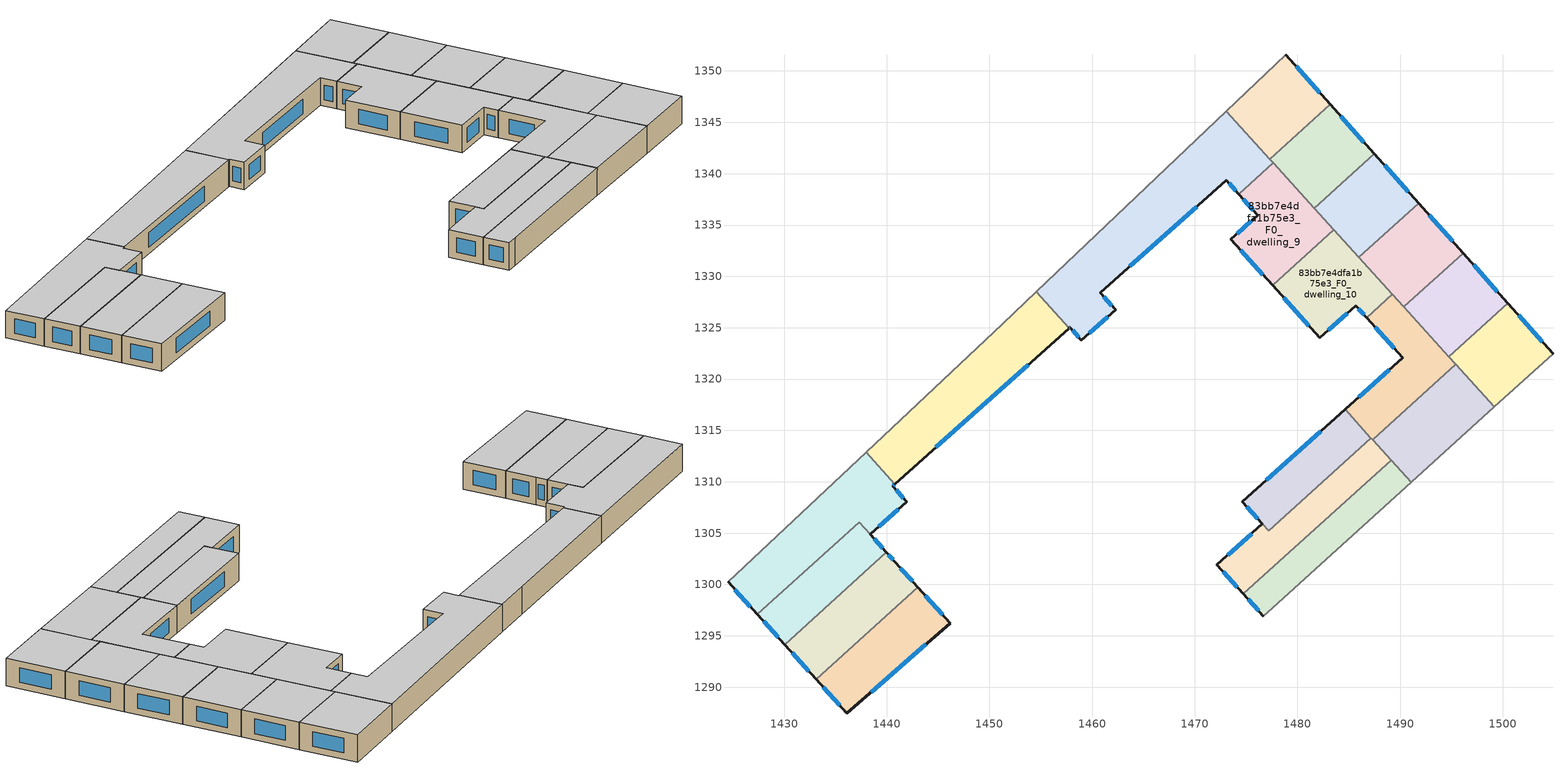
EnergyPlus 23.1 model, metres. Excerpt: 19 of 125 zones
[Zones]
83bb7e4dfa1b75e3_F0_dwelling_0
 floor ground (EU_floor_Construction): 1454.55,1328.5 1457.75,1324.96 1440.8,1309.78 1437.99,1312.89 1451.28,1325.4 z0
 wall outside (EU_wall_Construction): 1440.8,1309.78 1457.75,1324.96 z0:3
 wall adiabatic (EU_wall_Construction): 1454.55,1328.5 1451.28,1325.4 1437.99,1312.89 z0:3
 wall to 83bb7e4dfa1b75e3_F0_dwelling_8 (EU_wall_Construction): 1457.75,1324.96 1454.55,1328.5 z0:3
 wall to 83bb7e4dfa1b75e3_F0_dwelling_1 (EU_wall_Construction): 1437.99,1312.89 1440.8,1309.78 z0:3
 window (EU_Window_Construction): 1444.79,1313.34 1453.77,1321.4 z0.7:2.3
 ceiling to 83bb7e4dfa1b75e3_F1_dwelling_0 (EU_floor_Construction): 1457.75,1324.96 1454.55,1328.5 1451.28,1325.4 1437.99,1312.89 1440.8,1309.78 z3
83bb7e4dfa1b75e3_F0_dwelling_1
 floor ground (EU_floor_Construction): 1440.8,1309.78 1440.58,1309.58 1441.95,1308.05 1438.39,1304.87 1437.3,1306.08 1427.39,1297.1 1424.54,1300.25 1437.99,1312.89 z0
 wall outside (EU_wall_Construction): 1424.54,1300.25 1427.39,1297.1 / 1440.58,1309.58 1440.8,1309.78 / 1438.39,1304.87 1441.95,1308.05 1440.58,1309.57 z0:3
 wall to 83bb7e4dfa1b75e3_F0_dwelling_2 (EU_wall_Construction): 1427.39,1297.1 1437.3,1306.08 1438.39,1304.87 z0:3
 wall adiabatic (EU_wall_Construction): 1437.99,1312.89 1424.54,1300.25 z0:3
 window (EU_Window_Construction): 1425.21,1299.51 1426.72,1297.84 / 1440.63,1309.62 1440.75,1309.73 / 1441.63,1308.41 1440.9,1309.22 / 1439.23,1305.62 1441.12,1307.31 z0.7:2.3
 ceiling to 83bb7e4dfa1b75e3_F1_dwelling_1 (EU_floor_Construction): 1438.39,1304.87 1441.95,1308.05 1440.58,1309.57 1440.8,1309.78 1437.99,1312.89 1424.54,1300.25 1427.39,1297.1 1437.3,1306.08 z3
83bb7e4dfa1b75e3_F0_dwelling_10
 floor ground (EU_floor_Construction): 1483.54,1334.54 1489.25,1328.24 1486.74,1325.96 1485.67,1327.15 1482.18,1324.01 1477.57,1329.12 z0
 wall outside (EU_wall_Construction): 1477.57,1329.12 1482.18,1324.01 1485.67,1327.15 1486.74,1325.96 z0:3
 wall to 83bb7e4dfa1b75e3_F0_dwelling_9 (EU_wall_Construction): 1483.54,1334.54 1477.57,1329.12 z0:3
 wall to 83bb7e4dfa1b75e3_F0_dwelling_11 (EU_wall_Construction): 1486.74,1325.96 1489.25,1328.24 z0:3
 wall to 83bb7e4dfa1b75e3_F0_dwelling_16 (EU_wall_Construction): 1489.25,1328.24 1485.98,1331.84 z0:3
 wall to 83bb7e4dfa1b75e3_F0_dwelling_15 (EU_wall_Construction): 1485.98,1331.84 1483.54,1334.54 z0:3
 window (EU_Window_Construction): 1485.93,1326.87 1486.49,1326.24 / 1483,1324.75 1484.85,1326.41 / 1478.65,1327.92 1481.09,1325.21 z0.7:2.3
 ceiling to 83bb7e4dfa1b75e3_F1_dwelling_10 (EU_floor_Construction): 1486.74,1325.96 1489.25,1328.24 1483.54,1334.54 1477.57,1329.12 1482.18,1324.01 1485.67,1327.15 z3
83bb7e4dfa1b75e3_F0_dwelling_11
 floor ground (EU_floor_Construction): 1489.25,1328.24 1495.42,1321.43 1487.31,1314.08 1484.63,1317.04 1490.25,1322.07 1486.74,1325.96 z0
 wall outside (EU_wall_Construction): 1486.74,1325.96 1490.25,1322.07 1484.63,1317.04 z0:3
 wall to 83bb7e4dfa1b75e3_F0_dwelling_12 (EU_wall_Construction): 1487.31,1314.08 1495.42,1321.43 z0:3
 wall to 83bb7e4dfa1b75e3_F0_dwelling_17 (EU_wall_Construction): 1494.75,1322.17 1490.35,1327.02 z0:3
 wall to 83bb7e4dfa1b75e3_F0_dwelling_5 (EU_wall_Construction): 1484.63,1317.04 1487.15,1314.26 z0:3
 wall to 83bb7e4dfa1b75e3_F0_dwelling_16 (EU_wall_Construction): 1490.35,1327.02 1489.25,1328.24 z0:3
 wall to 83bb7e4dfa1b75e3_F0_dwelling_18 (EU_wall_Construction): 1495.42,1321.43 1494.75,1322.17 z0:3
 wall to 83bb7e4dfa1b75e3_F0_dwelling_6 (EU_wall_Construction): 1487.15,1314.26 1487.31,1314.08 z0:3
 window (EU_Window_Construction): 1488.93,1320.89 1485.95,1318.22 / 1487.57,1325.05 1489.43,1322.99 z0.7:2.3
 ceiling to 83bb7e4dfa1b75e3_F1_dwelling_11 (EU_floor_Construction): 1495.42,1321.43 1489.25,1328.24 1486.74,1325.96 1490.25,1322.07 1484.63,1317.04 1487.31,1314.08 z3
83bb7e4dfa1b75e3_F0_dwelling_12
 floor ground (EU_floor_Construction): 1495.42,1321.43 1499.17,1317.29 1491.06,1309.94 1487.31,1314.08 z0
 wall adiabatic (EU_wall_Construction): 1491.06,1309.94 1499.17,1317.29 z0:3
 wall to 83bb7e4dfa1b75e3_F0_dwelling_7 (EU_wall_Construction): 1489.11,1312.1 1491.06,1309.94 z0:3
 wall to 83bb7e4dfa1b75e3_F0_dwelling_18 (EU_wall_Construction): 1499.17,1317.29 1495.42,1321.43 z0:3
 wall to 83bb7e4dfa1b75e3_F0_dwelling_6 (EU_wall_Construction): 1487.31,1314.08 1489.11,1312.1 z0:3
 ceiling to 83bb7e4dfa1b75e3_F1_dwelling_12 (EU_floor_Construction): 1499.17,1317.29 1495.42,1321.43 1487.31,1314.08 1491.06,1309.94 z3
83bb7e4dfa1b75e3_F0_dwelling_13
 floor ground (EU_floor_Construction): 1478.86,1351.58 1483.19,1346.74 1477.31,1341.41 1473.08,1346.09 z0
 wall outside (EU_wall_Construction): 1483.19,1346.74 1478.86,1351.58 z0:3
 wall to 83bb7e4dfa1b75e3_F0_dwelling_14 (EU_wall_Construction): 1477.31,1341.41 1483.19,1346.74 z0:3
 wall adiabatic (EU_wall_Construction): 1478.86,1351.58 1473.08,1346.09 z0:3
 wall to 83bb7e4dfa1b75e3_F0_dwelling_8 (EU_wall_Construction): 1473.08,1346.09 1477.31,1341.41 z0:3
 window (EU_Window_Construction): 1482.17,1347.87 1479.88,1350.44 z0.7:2.3
 ceiling to 83bb7e4dfa1b75e3_F1_dwelling_13 (EU_floor_Construction): 1483.19,1346.74 1478.86,1351.58 1473.08,1346.09 1477.31,1341.41 z3
83bb7e4dfa1b75e3_F0_dwelling_14
 floor ground (EU_floor_Construction): 1483.19,1346.74 1487.48,1341.94 1481.63,1336.64 1477.31,1341.41 z0
 wall outside (EU_wall_Construction): 1487.48,1341.94 1483.19,1346.74 z0:3
 wall to 83bb7e4dfa1b75e3_F0_dwelling_15 (EU_wall_Construction): 1481.63,1336.64 1487.48,1341.94 z0:3
 wall to 83bb7e4dfa1b75e3_F0_dwelling_9 (EU_wall_Construction): 1477.64,1341.05 1481.63,1336.64 z0:3
 wall to 83bb7e4dfa1b75e3_F0_dwelling_8 (EU_wall_Construction): 1477.31,1341.41 1477.64,1341.05 z0:3
 window (EU_Window_Construction): 1486.47,1343.06 1484.2,1345.61 z0.7:2.3
 ceiling to 83bb7e4dfa1b75e3_F1_dwelling_14 (EU_floor_Construction): 1487.48,1341.94 1483.19,1346.74 1477.31,1341.41 1481.63,1336.64 z3
83bb7e4dfa1b75e3_F0_dwelling_15
 floor ground (EU_floor_Construction): 1487.48,1341.94 1491.79,1337.11 1485.98,1331.84 1481.63,1336.64 z0
 wall outside (EU_wall_Construction): 1491.79,1337.11 1487.48,1341.94 z0:3
 wall to 83bb7e4dfa1b75e3_F0_dwelling_16 (EU_wall_Construction): 1485.98,1331.84 1491.79,1337.11 z0:3
 wall to 83bb7e4dfa1b75e3_F0_dwelling_9 (EU_wall_Construction): 1481.63,1336.64 1483.54,1334.54 z0:3
 window (EU_Window_Construction): 1490.78,1338.24 1488.49,1340.8 z0.7:2.3
 ceiling to 83bb7e4dfa1b75e3_F1_dwelling_15 (EU_floor_Construction): 1491.79,1337.11 1487.48,1341.94 1481.63,1336.64 1485.98,1331.84 z3
83bb7e4dfa1b75e3_F0_dwelling_16
 floor ground (EU_floor_Construction): 1491.79,1337.11 1496.13,1332.26 1490.35,1327.02 1485.98,1331.84 z0
 wall outside (EU_wall_Construction): 1496.13,1332.26 1491.79,1337.11 z0:3
 wall to 83bb7e4dfa1b75e3_F0_dwelling_17 (EU_wall_Construction): 1490.35,1327.02 1496.13,1332.26 z0:3
 window (EU_Window_Construction): 1495.11,1333.4 1492.81,1335.97 z0.7:2.3
 ceiling to 83bb7e4dfa1b75e3_F1_dwelling_16 (EU_floor_Construction): 1496.13,1332.26 1491.79,1337.11 1485.98,1331.84 1490.35,1327.02 z3
83bb7e4dfa1b75e3_F0_dwelling_17
 floor ground (EU_floor_Construction): 1496.13,1332.26 1500.49,1327.38 1494.75,1322.17 1490.35,1327.02 z0
 wall outside (EU_wall_Construction): 1500.49,1327.38 1496.13,1332.26 z0:3
 wall to 83bb7e4dfa1b75e3_F0_dwelling_18 (EU_wall_Construction): 1494.75,1322.17 1500.49,1327.38 z0:3
 window (EU_Window_Construction): 1499.47,1328.52 1497.16,1331.11 z0.7:2.3
 ceiling to 83bb7e4dfa1b75e3_F1_dwelling_17 (EU_floor_Construction): 1500.49,1327.38 1496.13,1332.26 1490.35,1327.02 1494.75,1322.17 z3
83bb7e4dfa1b75e3_F0_dwelling_18
 floor ground (EU_floor_Construction): 1500.49,1327.38 1504.88,1322.47 1499.17,1317.29 1494.75,1322.17 z0
 wall outside (EU_wall_Construction): 1504.88,1322.47 1500.49,1327.38 z0:3
 wall adiabatic (EU_wall_Construction): 1499.17,1317.29 1504.88,1322.47 z0:3
 window (EU_Window_Construction): 1503.85,1323.62 1501.52,1326.22 z0.7:2.3
 ceiling to 83bb7e4dfa1b75e3_F1_dwelling_18 (EU_floor_Construction): 1504.88,1322.47 1500.49,1327.38 1494.75,1322.17 1499.17,1317.29 z3
83bb7e4dfa1b75e3_F0_dwelling_2
 floor ground (EU_floor_Construction): 1437.3,1306.08 1439.97,1303.12 1430.06,1294.14 1427.39,1297.1 z0
 wall outside (EU_wall_Construction): 1439.97,1303.12 1438.39,1304.87 / 1427.39,1297.1 1430.06,1294.14 z0:3
 wall to 83bb7e4dfa1b75e3_F0_dwelling_3 (EU_wall_Construction): 1430.06,1294.14 1439.97,1303.12 z0:3
 window (EU_Window_Construction): 1439.6,1303.53 1438.76,1304.46 / 1428.02,1296.4 1429.44,1294.84 z0.7:2.3
 ceiling to 83bb7e4dfa1b75e3_F1_dwelling_2 (EU_floor_Construction): 1439.97,1303.12 1437.3,1306.08 1427.39,1297.1 1430.06,1294.14 z3
83bb7e4dfa1b75e3_F0_dwelling_3
 floor ground (EU_floor_Construction): 1440.82,1302.17 1443.03,1299.72 1433.13,1290.75 1430.06,1294.14 1439.97,1303.12 z0
 wall outside (EU_wall_Construction): 1430.06,1294.14 1433.13,1290.75 / 1443.03,1299.72 1440.82,1302.17 1439.97,1303.12 z0:3
 wall to 83bb7e4dfa1b75e3_F0_dwelling_4 (EU_wall_Construction): 1433.13,1290.75 1443.03,1299.72 z0:3
 window (EU_Window_Construction): 1430.78,1293.35 1432.41,1291.55 / 1440.62,1302.4 1440.17,1302.9 / 1442.51,1300.3 1441.34,1301.6 z0.7:2.3
 ceiling to 83bb7e4dfa1b75e3_F1_dwelling_3 (EU_floor_Construction): 1443.03,1299.72 1440.82,1302.17 1439.97,1303.12 1430.06,1294.14 1433.13,1290.75 z3
83bb7e4dfa1b75e3_F0_dwelling_4
 floor ground (EU_floor_Construction): 1443.03,1299.72 1446.19,1296.24 1436.11,1287.46 1433.13,1290.75 z0
 wall outside (EU_wall_Construction): 1433.13,1290.75 1436.11,1287.46 1446.19,1296.24 1443.03,1299.72 z0:3
 window (EU_Window_Construction): 1445.45,1297.06 1443.77,1298.91 / 1438.48,1289.52 1443.82,1294.18 / 1433.83,1289.98 1435.41,1288.23 z0.7:2.3
 ceiling to 83bb7e4dfa1b75e3_F1_dwelling_4 (EU_floor_Construction): 1446.19,1296.24 1443.03,1299.72 1433.13,1290.75 1436.11,1287.46 z3
83bb7e4dfa1b75e3_F0_dwelling_5
 floor ground (EU_floor_Construction): 1484.63,1317.04 1487.15,1314.26 1477.19,1305.22 1474.62,1308.06 z0
 wall outside (EU_wall_Construction): 1484.63,1317.04 1474.62,1308.06 1476.58,1305.89 z0:3
 wall to 83bb7e4dfa1b75e3_F0_dwelling_6 (EU_wall_Construction): 1476.58,1305.89 1477.18,1305.22 / 1477.19,1305.22 1487.15,1314.26 z0:3
 window (EU_Window_Construction): 1475.08,1307.55 1476.12,1306.4 / 1482.28,1314.93 1476.97,1310.17 z0.7:2.3
 ceiling to 83bb7e4dfa1b75e3_F1_dwelling_5 (EU_floor_Construction): 1487.15,1314.26 1484.63,1317.04 1474.62,1308.06 1477.19,1305.22 z3
83bb7e4dfa1b75e3_F0_dwelling_6
 floor ground (EU_floor_Construction): 1487.15,1314.26 1489.11,1312.1 1474.73,1299.07 1472.15,1301.93 1476.58,1305.89 1477.18,1305.22 z0
 wall outside (EU_wall_Construction): 1476.58,1305.89 1472.15,1301.93 1474.73,1299.07 z0:3
 wall to 83bb7e4dfa1b75e3_F0_dwelling_7 (EU_wall_Construction): 1474.73,1299.07 1489.11,1312.1 z0:3
 window (EU_Window_Construction): 1472.76,1301.26 1474.12,1299.74 / 1475.54,1304.96 1473.19,1302.86 z0.7:2.3
 ceiling to 83bb7e4dfa1b75e3_F1_dwelling_6 (EU_floor_Construction): 1489.11,1312.1 1487.15,1314.26 1477.18,1305.22 1476.58,1305.89 1472.15,1301.93 1474.73,1299.07 z3
83bb7e4dfa1b75e3_F0_dwelling_7
 floor ground (EU_floor_Construction): 1489.11,1312.1 1491.06,1309.94 1477.6,1297.75 1476.67,1296.91 1474.73,1299.07 z0
 wall outside (EU_wall_Construction): 1474.73,1299.07 1476.67,1296.91 z0:3
 wall adiabatic (EU_wall_Construction): 1476.67,1296.91 1477.6,1297.75 1491.06,1309.94 z0:3
 window (EU_Window_Construction): 1475.18,1298.57 1476.22,1297.42 z0.7:2.3
 ceiling to 83bb7e4dfa1b75e3_F1_dwelling_7 (EU_floor_Construction): 1491.06,1309.94 1489.11,1312.1 1474.73,1299.07 1476.67,1296.91 1477.6,1297.75 z3
83bb7e4dfa1b75e3_F0_dwelling_8
 floor ground (EU_floor_Construction): 1473.08,1346.09 1477.64,1341.05 1474.28,1338 1473.05,1339.37 1460.81,1328.4 1462.28,1326.76 1458.97,1323.79 1457.84,1325.04 1457.75,1324.96 1454.55,1328.5 z0
 wall outside (EU_wall_Construction): 1457.75,1324.96 1457.84,1325.04 1458.97,1323.79 1462.28,1326.76 1460.81,1328.4 1473.05,1339.37 1474.28,1338 z0:3
 wall to 83bb7e4dfa1b75e3_F0_dwelling_9 (EU_wall_Construction): 1474.28,1338 1477.64,1341.05 z0:3
 wall adiabatic (EU_wall_Construction): 1473.08,1346.09 1454.55,1328.5 z0:3
 window (EU_Window_Construction): 1473.34,1339.05 1473.99,1338.33 / 1463.68,1330.98 1470.17,1336.79 / 1461.94,1327.15 1461.15,1328.01 / 1459.75,1324.48 1461.5,1326.06 / 1458.1,1324.74 1458.7,1324.08 / 1457.77,1324.98 1457.82,1325.02 z0.7:2.3
 ceiling to 83bb7e4dfa1b75e3_F1_dwelling_8 (EU_floor_Construction): 1474.28,1338 1477.64,1341.05 1473.08,1346.09 1454.55,1328.5 1457.75,1324.96 1457.84,1325.04 1458.97,1323.79 1462.28,1326.76 1460.81,1328.4 1473.05,1339.37 z3
83bb7e4dfa1b75e3_F0_dwelling_9
 floor ground (EU_floor_Construction): 1477.64,1341.05 1483.54,1334.54 1477.57,1329.12 1473.52,1333.61 1476.14,1335.95 1474.28,1338 z0
 wall outside (EU_wall_Construction): 1474.28,1338 1476.14,1335.95 1473.52,1333.61 1477.57,1329.12 z0:3
 window (EU_Window_Construction): 1474.47,1332.56 1476.62,1330.18 / 1475.52,1335.4 1474.14,1334.16 / 1474.71,1337.52 1475.7,1336.43 z0.7:2.3
 ceiling to 83bb7e4dfa1b75e3_F1_dwelling_9 (EU_floor_Construction): 1483.54,1334.54 1477.64,1341.05 1474.28,1338 1476.14,1335.95 1473.52,1333.61 1477.57,1329.12 z3
[Building]
EU S2 Campaign: North Axis=0; Terrain=City; Solar Distribution=FullExterior
[Site:Location]
Budapest.Ferenc.Liszt.Intl.AP: Latitude=47.437; Longitude=19.256; Time Zone=1; Elevation=185
[SizingPeriod:WeatherFileDays]
AnnualSizingPeriod: Begin Month=1; Begin Day of Month=1; End Month=12; End Day of Month=31; Day of Week for Start Day=Monday; Use Weather File Daylight Saving Period=No; Use Weather File Rain and Snow Indicators=No
[MATERIAL]
EU_InternalMass_Material: Roughness=MediumRough; Thickness=0.1; Conductivity=1; Density=1800; Specific Heat=900; Thermal Absorptance=0.9; Solar Absorptance=0.7; Visible Absorptance=0.7
[MATERIAL:NOMASS] Roughness=MediumRough; Thermal Absorptance=0.9; Solar Absorptance=0.7; Visible Absorptance=0.7
Name | Thermal Resistance
EU_wall_NoMass | 0.832559
EU_floor_NoMass | 0.872794
[WINDOWMATERIAL:SIMPLEGLAZINGSYSTEM]
EU_Window_SimpleGlazing: UFactor=2.79869; Solar Heat Gain Coefficient=0.75; Visible Transmittance=0.75
[CONSTRUCTION]
EU_wall_Construction: EU_wall_NoMass
EU_floor_Construction: EU_floor_NoMass
EU_Window_Construction: EU_Window_SimpleGlazing
EU_InternalMass_Construction: EU_InternalMass_Material
[ZONE] Type=1; Multiplier=1; Ceiling Height=autocalculate; Floor Area=autocalculate; Part of Total Floor Area=Yes
Name | Volume
83bb7e4dfa1b75e3_F0_dwelling_0 | 305.733
83bb7e4dfa1b75e3_F0_dwelling_1 | 267.719
83bb7e4dfa1b75e3_F0_dwelling_10 | 183.255
83bb7e4dfa1b75e3_F0_dwelling_11 | 183.275
83bb7e4dfa1b75e3_F0_dwelling_12 | 183.274
83bb7e4dfa1b75e3_F0_dwelling_13 | 152.721
83bb7e4dfa1b75e3_F0_dwelling_14 | 152.732
83bb7e4dfa1b75e3_F0_dwelling_15 | 152.735
83bb7e4dfa1b75e3_F0_dwelling_16 | 152.745
83bb7e4dfa1b75e3_F0_dwelling_17 | 152.717
83bb7e4dfa1b75e3_F0_dwelling_18 | 152.726
83bb7e4dfa1b75e3_F0_dwelling_2 | 159.745
83bb7e4dfa1b75e3_F0_dwelling_3 | 183.265
83bb7e4dfa1b75e3_F0_dwelling_4 | 183.287
83bb7e4dfa1b75e3_F0_dwelling_5 | 152.906
83bb7e4dfa1b75e3_F0_dwelling_6 | 185.675
83bb7e4dfa1b75e3_F0_dwelling_7 | 169.343
83bb7e4dfa1b75e3_F0_dwelling_8 | 408.343
83bb7e4dfa1b75e3_F0_dwelling_9 | 183.288
[INTERNALMASS] Construction=EU_InternalMass_Construction
Name | Zone or ZoneList | Surface Area
83bb7e4dfa1b75e3_F0_dwelling_0_EU_InternalMass | 83bb7e4dfa1b75e3_F0_dwelling_0 | 101.909
83bb7e4dfa1b75e3_F0_dwelling_1_EU_InternalMass | 83bb7e4dfa1b75e3_F0_dwelling_1 | 89.242
83bb7e4dfa1b75e3_F0_dwelling_2_EU_InternalMass | 83bb7e4dfa1b75e3_F0_dwelling_2 | 53.2521
83bb7e4dfa1b75e3_F0_dwelling_3_EU_InternalMass | 83bb7e4dfa1b75e3_F0_dwelling_3 | 61.0886
83bb7e4dfa1b75e3_F0_dwelling_4_EU_InternalMass | 83bb7e4dfa1b75e3_F0_dwelling_4 | 61.0958
83bb7e4dfa1b75e3_F0_dwelling_5_EU_InternalMass | 83bb7e4dfa1b75e3_F0_dwelling_5 | 50.9799
83bb7e4dfa1b75e3_F0_dwelling_6_EU_InternalMass | 83bb7e4dfa1b75e3_F0_dwelling_6 | 61.8914
83bb7e4dfa1b75e3_F0_dwelling_7_EU_InternalMass | 83bb7e4dfa1b75e3_F0_dwelling_7 | 56.4474
83bb7e4dfa1b75e3_F0_dwelling_8_EU_InternalMass | 83bb7e4dfa1b75e3_F0_dwelling_8 | 136.113
83bb7e4dfa1b75e3_F0_dwelling_9_EU_InternalMass | 83bb7e4dfa1b75e3_F0_dwelling_9 | 61.0962
83bb7e4dfa1b75e3_F0_dwelling_10_EU_InternalMass | 83bb7e4dfa1b75e3_F0_dwelling_10 | 61.0848
83bb7e4dfa1b75e3_F0_dwelling_11_EU_InternalMass | 83bb7e4dfa1b75e3_F0_dwelling_11 | 61.0914
83bb7e4dfa1b75e3_F0_dwelling_12_EU_InternalMass | 83bb7e4dfa1b75e3_F0_dwelling_12 | 61.0913
83bb7e4dfa1b75e3_F0_dwelling_13_EU_InternalMass | 83bb7e4dfa1b75e3_F0_dwelling_13 | 50.9071
83bb7e4dfa1b75e3_F0_dwelling_14_EU_InternalMass | 83bb7e4dfa1b75e3_F0_dwelling_14 | 50.9108
83bb7e4dfa1b75e3_F0_dwelling_15_EU_InternalMass | 83bb7e4dfa1b75e3_F0_dwelling_15 | 50.9116
83bb7e4dfa1b75e3_F0_dwelling_16_EU_InternalMass | 83bb7e4dfa1b75e3_F0_dwelling_16 | 50.9149
83bb7e4dfa1b75e3_F0_dwelling_17_EU_InternalMass | 83bb7e4dfa1b75e3_F0_dwelling_17 | 50.9055
83bb7e4dfa1b75e3_F0_dwelling_18_EU_InternalMass | 83bb7e4dfa1b75e3_F0_dwelling_18 | 50.9089
[OTHEREQUIPMENT] Fuel Type=Electricity; Design Level Calculation Method=Watts/Area; Power per Zone Floor Area=1; Fraction Latent=0; Fraction Radiant=0; Fraction Lost=0; Carbon Dioxide Generation Rate=0; EndUse Subcategory=EU_Step8_InternalGains
Name | Zone or ZoneList or Space or SpaceList | Schedule
EU_Step8_InternalGain_83bb7e4dfa1b75e3_F0_dwelling_0_f000 | 83bb7e4dfa1b75e3_F0_dwelling_0 | EU_Step8_GainSchedule_83bb7e4dfa1b75e3_F0_dwelling_0_f000
EU_Step8_InternalGain_83bb7e4dfa1b75e3_F0_dwelling_1_f000 | 83bb7e4dfa1b75e3_F0_dwelling_1 | EU_Step8_GainSchedule_83bb7e4dfa1b75e3_F0_dwelling_1_f000
EU_Step8_InternalGain_83bb7e4dfa1b75e3_F0_dwelling_2_f000 | 83bb7e4dfa1b75e3_F0_dwelling_2 | EU_Step8_GainSchedule_83bb7e4dfa1b75e3_F0_dwelling_2_f000
EU_Step8_InternalGain_83bb7e4dfa1b75e3_F0_dwelling_3_f000 | 83bb7e4dfa1b75e3_F0_dwelling_3 | EU_Step8_GainSchedule_83bb7e4dfa1b75e3_F0_dwelling_3_f000
EU_Step8_InternalGain_83bb7e4dfa1b75e3_F0_dwelling_4_f000 | 83bb7e4dfa1b75e3_F0_dwelling_4 | EU_Step8_GainSchedule_83bb7e4dfa1b75e3_F0_dwelling_4_f000
EU_Step8_InternalGain_83bb7e4dfa1b75e3_F0_dwelling_5_f000 | 83bb7e4dfa1b75e3_F0_dwelling_5 | EU_Step8_GainSchedule_83bb7e4dfa1b75e3_F0_dwelling_5_f000
EU_Step8_InternalGain_83bb7e4dfa1b75e3_F0_dwelling_6_f000 | 83bb7e4dfa1b75e3_F0_dwelling_6 | EU_Step8_GainSchedule_83bb7e4dfa1b75e3_F0_dwelling_6_f000
EU_Step8_InternalGain_83bb7e4dfa1b75e3_F0_dwelling_7_f000 | 83bb7e4dfa1b75e3_F0_dwelling_7 | EU_Step8_GainSchedule_83bb7e4dfa1b75e3_F0_dwelling_7_f000
EU_Step8_InternalGain_83bb7e4dfa1b75e3_F0_dwelling_8_f000 | 83bb7e4dfa1b75e3_F0_dwelling_8 | EU_Step8_GainSchedule_83bb7e4dfa1b75e3_F0_dwelling_8_f000
EU_Step8_InternalGain_83bb7e4dfa1b75e3_F0_dwelling_9_f000 | 83bb7e4dfa1b75e3_F0_dwelling_9 | EU_Step8_GainSchedule_83bb7e4dfa1b75e3_F0_dwelling_9_f000
EU_Step8_InternalGain_83bb7e4dfa1b75e3_F0_dwelling_10_f000 | 83bb7e4dfa1b75e3_F0_dwelling_10 | EU_Step8_GainSchedule_83bb7e4dfa1b75e3_F0_dwelling_10_f000
EU_Step8_InternalGain_83bb7e4dfa1b75e3_F0_dwelling_11_f000 | 83bb7e4dfa1b75e3_F0_dwelling_11 | EU_Step8_GainSchedule_83bb7e4dfa1b75e3_F0_dwelling_11_f000
EU_Step8_InternalGain_83bb7e4dfa1b75e3_F0_dwelling_12_f000 | 83bb7e4dfa1b75e3_F0_dwelling_12 | EU_Step8_GainSchedule_83bb7e4dfa1b75e3_F0_dwelling_12_f000
EU_Step8_InternalGain_83bb7e4dfa1b75e3_F0_dwelling_13_f000 | 83bb7e4dfa1b75e3_F0_dwelling_13 | EU_Step8_GainSchedule_83bb7e4dfa1b75e3_F0_dwelling_13_f000
EU_Step8_InternalGain_83bb7e4dfa1b75e3_F0_dwelling_14_f000 | 83bb7e4dfa1b75e3_F0_dwelling_14 | EU_Step8_GainSchedule_83bb7e4dfa1b75e3_F0_dwelling_14_f000
EU_Step8_InternalGain_83bb7e4dfa1b75e3_F0_dwelling_15_f000 | 83bb7e4dfa1b75e3_F0_dwelling_15 | EU_Step8_GainSchedule_83bb7e4dfa1b75e3_F0_dwelling_15_f000
EU_Step8_InternalGain_83bb7e4dfa1b75e3_F0_dwelling_16_f000 | 83bb7e4dfa1b75e3_F0_dwelling_16 | EU_Step8_GainSchedule_83bb7e4dfa1b75e3_F0_dwelling_16_f000
EU_Step8_InternalGain_83bb7e4dfa1b75e3_F0_dwelling_17_f000 | 83bb7e4dfa1b75e3_F0_dwelling_17 | EU_Step8_GainSchedule_83bb7e4dfa1b75e3_F0_dwelling_17_f000
EU_Step8_InternalGain_83bb7e4dfa1b75e3_F0_dwelling_18_f000 | 83bb7e4dfa1b75e3_F0_dwelling_18 | EU_Step8_GainSchedule_83bb7e4dfa1b75e3_F0_dwelling_18_f000
[ZONEVENTILATION:DESIGNFLOWRATE] Schedule=EU_AlwaysOn; Design Flow Rate Calculation Method=AirChanges/Hour; Air Changes per Hour=0.475469; Ventilation Type=Natural; Fan Pressure Rise=0; Fan Total Efficiency=1; Constant Term Coefficient=1; Temperature Term Coefficient=0; Velocity Term Coefficient=0; Velocity Squared Term Coefficient=0; Minimum Indoor Temperature=-100; Maximum Indoor Temperature=100; Delta Temperature=-100; Minimum Outdoor Temperature=-100; Maximum Outdoor Temperature=100; Maximum Wind Speed=40
Name | Zone or ZoneList or Space or SpaceList
EU_ConstantAir_83bb7e4dfa1b75e3_F0_dwelling_0 | 83bb7e4dfa1b75e3_F0_dwelling_0
EU_ConstantAir_83bb7e4dfa1b75e3_F0_dwelling_1 | 83bb7e4dfa1b75e3_F0_dwelling_1
EU_ConstantAir_83bb7e4dfa1b75e3_F0_dwelling_2 | 83bb7e4dfa1b75e3_F0_dwelling_2
EU_ConstantAir_83bb7e4dfa1b75e3_F0_dwelling_3 | 83bb7e4dfa1b75e3_F0_dwelling_3
EU_ConstantAir_83bb7e4dfa1b75e3_F0_dwelling_4 | 83bb7e4dfa1b75e3_F0_dwelling_4
EU_ConstantAir_83bb7e4dfa1b75e3_F0_dwelling_5 | 83bb7e4dfa1b75e3_F0_dwelling_5
EU_ConstantAir_83bb7e4dfa1b75e3_F0_dwelling_6 | 83bb7e4dfa1b75e3_F0_dwelling_6
EU_ConstantAir_83bb7e4dfa1b75e3_F0_dwelling_7 | 83bb7e4dfa1b75e3_F0_dwelling_7
EU_ConstantAir_83bb7e4dfa1b75e3_F0_dwelling_8 | 83bb7e4dfa1b75e3_F0_dwelling_8
EU_ConstantAir_83bb7e4dfa1b75e3_F0_dwelling_9 | 83bb7e4dfa1b75e3_F0_dwelling_9
EU_ConstantAir_83bb7e4dfa1b75e3_F0_dwelling_10 | 83bb7e4dfa1b75e3_F0_dwelling_10
EU_ConstantAir_83bb7e4dfa1b75e3_F0_dwelling_11 | 83bb7e4dfa1b75e3_F0_dwelling_11
EU_ConstantAir_83bb7e4dfa1b75e3_F0_dwelling_12 | 83bb7e4dfa1b75e3_F0_dwelling_12
EU_ConstantAir_83bb7e4dfa1b75e3_F0_dwelling_13 | 83bb7e4dfa1b75e3_F0_dwelling_13
EU_ConstantAir_83bb7e4dfa1b75e3_F0_dwelling_14 | 83bb7e4dfa1b75e3_F0_dwelling_14
EU_ConstantAir_83bb7e4dfa1b75e3_F0_dwelling_15 | 83bb7e4dfa1b75e3_F0_dwelling_15
EU_ConstantAir_83bb7e4dfa1b75e3_F0_dwelling_16 | 83bb7e4dfa1b75e3_F0_dwelling_16
EU_ConstantAir_83bb7e4dfa1b75e3_F0_dwelling_17 | 83bb7e4dfa1b75e3_F0_dwelling_17
EU_ConstantAir_83bb7e4dfa1b75e3_F0_dwelling_18 | 83bb7e4dfa1b75e3_F0_dwelling_18
[HVACTEMPLATE:THERMOSTAT] Constant Heating Setpoint=20; Constant Cooling Setpoint=50
EU_HeatOnly_83bb7e4dfa1b75e3_F0_dwelling_0; EU_HeatOnly_83bb7e4dfa1b75e3_F0_dwelling_1; EU_HeatOnly_83bb7e4dfa1b75e3_F0_dwelling_2; EU_HeatOnly_83bb7e4dfa1b75e3_F0_dwelling_3; EU_HeatOnly_83bb7e4dfa1b75e3_F0_dwelling_4; EU_HeatOnly_83bb7e4dfa1b75e3_F0_dwelling_5; EU_HeatOnly_83bb7e4dfa1b75e3_F0_dwelling_6; EU_HeatOnly_83bb7e4dfa1b75e3_F0_dwelling_7; EU_HeatOnly_83bb7e4dfa1b75e3_F0_dwelling_8; EU_HeatOnly_83bb7e4dfa1b75e3_F0_dwelling_9; EU_HeatOnly_83bb7e4dfa1b75e3_F0_dwelling_10; EU_HeatOnly_83bb7e4dfa1b75e3_F0_dwelling_11; EU_HeatOnly_83bb7e4dfa1b75e3_F0_dwelling_12; EU_HeatOnly_83bb7e4dfa1b75e3_F0_dwelling_13; EU_HeatOnly_83bb7e4dfa1b75e3_F0_dwelling_14; EU_HeatOnly_83bb7e4dfa1b75e3_F0_dwelling_15; EU_HeatOnly_83bb7e4dfa1b75e3_F0_dwelling_16; EU_HeatOnly_83bb7e4dfa1b75e3_F0_dwelling_17; EU_HeatOnly_83bb7e4dfa1b75e3_F0_dwelling_18; EU_HeatOnly_83bb7e4dfa1b75e3_F1_dwelling_0; EU_HeatOnly_83bb7e4dfa1b75e3_F1_dwelling_1; EU_HeatOnly_83bb7e4dfa1b75e3_F1_dwelling_2; EU_HeatOnly_83bb7e4dfa1b75e3_F1_dwelling_3; EU_HeatOnly_83bb7e4dfa1b75e3_F1_dwelling_4; EU_HeatOnly_83bb7e4dfa1b75e3_F1_dwelling_5; EU_HeatOnly_83bb7e4dfa1b75e3_F1_dwelling_6; EU_HeatOnly_83bb7e4dfa1b75e3_F1_dwelling_7; EU_HeatOnly_83bb7e4dfa1b75e3_F1_dwelling_8; EU_HeatOnly_83bb7e4dfa1b75e3_F1_dwelling_9; EU_HeatOnly_83bb7e4dfa1b75e3_F1_dwelling_10; EU_HeatOnly_83bb7e4dfa1b75e3_F1_dwelling_11; EU_HeatOnly_83bb7e4dfa1b75e3_F1_dwelling_12; EU_HeatOnly_83bb7e4dfa1b75e3_F1_dwelling_13; EU_HeatOnly_83bb7e4dfa1b75e3_F1_dwelling_14; EU_HeatOnly_83bb7e4dfa1b75e3_F1_dwelling_15; EU_HeatOnly_83bb7e4dfa1b75e3_F1_dwelling_16; EU_HeatOnly_83bb7e4dfa1b75e3_F1_dwelling_17; EU_HeatOnly_83bb7e4dfa1b75e3_F1_dwelling_18; EU_HeatOnly_83bb7e4dfa1b75e3_F2_dwelling_0; EU_HeatOnly_83bb7e4dfa1b75e3_F2_dwelling_1; EU_HeatOnly_83bb7e4dfa1b75e3_F2_dwelling_2; EU_HeatOnly_83bb7e4dfa1b75e3_F2_dwelling_3; EU_HeatOnly_83bb7e4dfa1b75e3_F2_dwelling_4; EU_HeatOnly_83bb7e4dfa1b75e3_F2_dwelling_5; EU_HeatOnly_83bb7e4dfa1b75e3_F2_dwelling_6; EU_HeatOnly_83bb7e4dfa1b75e3_F2_dwelling_7; EU_HeatOnly_83bb7e4dfa1b75e3_F2_dwelling_8; EU_HeatOnly_83bb7e4dfa1b75e3_F2_dwelling_9; EU_HeatOnly_83bb7e4dfa1b75e3_F2_dwelling_10; EU_HeatOnly_83bb7e4dfa1b75e3_F2_dwelling_11; EU_HeatOnly_83bb7e4dfa1b75e3_F2_dwelling_12; EU_HeatOnly_83bb7e4dfa1b75e3_F2_dwelling_13; EU_HeatOnly_83bb7e4dfa1b75e3_F2_dwelling_14; EU_HeatOnly_83bb7e4dfa1b75e3_F2_dwelling_15; EU_HeatOnly_83bb7e4dfa1b75e3_F2_dwelling_16; EU_HeatOnly_83bb7e4dfa1b75e3_F2_dwelling_17; EU_HeatOnly_83bb7e4dfa1b75e3_F2_dwelling_18; EU_HeatOnly_83bb7e4dfa1b75e3_F3_dwelling_0; EU_HeatOnly_83bb7e4dfa1b75e3_F3_dwelling_1; EU_HeatOnly_83bb7e4dfa1b75e3_F3_dwelling_2; EU_HeatOnly_83bb7e4dfa1b75e3_F3_dwelling_3; EU_HeatOnly_83bb7e4dfa1b75e3_F3_dwelling_4; EU_HeatOnly_83bb7e4dfa1b75e3_F3_dwelling_5; EU_HeatOnly_83bb7e4dfa1b75e3_F3_dwelling_6; EU_HeatOnly_83bb7e4dfa1b75e3_F3_dwelling_7; EU_HeatOnly_83bb7e4dfa1b75e3_F3_dwelling_8; EU_HeatOnly_83bb7e4dfa1b75e3_F3_dwelling_9; EU_HeatOnly_83bb7e4dfa1b75e3_F3_dwelling_10; EU_HeatOnly_83bb7e4dfa1b75e3_F3_dwelling_11; EU_HeatOnly_83bb7e4dfa1b75e3_F3_dwelling_12; EU_HeatOnly_83bb7e4dfa1b75e3_F3_dwelling_13; EU_HeatOnly_83bb7e4dfa1b75e3_F3_dwelling_14; EU_HeatOnly_83bb7e4dfa1b75e3_F3_dwelling_15; EU_HeatOnly_83bb7e4dfa1b75e3_F3_dwelling_16; EU_HeatOnly_83bb7e4dfa1b75e3_F4_dwelling_0; EU_HeatOnly_83bb7e4dfa1b75e3_F4_dwelling_1; EU_HeatOnly_83bb7e4dfa1b75e3_F4_dwelling_2; EU_HeatOnly_83bb7e4dfa1b75e3_F4_dwelling_3; EU_HeatOnly_83bb7e4dfa1b75e3_F4_dwelling_4; EU_HeatOnly_83bb7e4dfa1b75e3_F4_dwelling_5; EU_HeatOnly_83bb7e4dfa1b75e3_F4_dwelling_6; EU_HeatOnly_83bb7e4dfa1b75e3_F4_dwelling_7; EU_HeatOnly_83bb7e4dfa1b75e3_F4_dwelling_8; EU_HeatOnly_83bb7e4dfa1b75e3_F4_dwelling_9; EU_HeatOnly_83bb7e4dfa1b75e3_F4_dwelling_10; EU_HeatOnly_83bb7e4dfa1b75e3_F4_dwelling_11; EU_HeatOnly_83bb7e4dfa1b75e3_F4_dwelling_12; EU_HeatOnly_83bb7e4dfa1b75e3_F4_dwelling_13; EU_HeatOnly_83bb7e4dfa1b75e3_F4_dwelling_14; EU_HeatOnly_83bb7e4dfa1b75e3_F4_dwelling_15; EU_HeatOnly_83bb7e4dfa1b75e3_F4_dwelling_16; EU_HeatOnly_83bb7e4dfa1b75e3_F5_dwelling_0; EU_HeatOnly_83bb7e4dfa1b75e3_F5_dwelling_1; EU_HeatOnly_83bb7e4dfa1b75e3_F5_dwelling_2; EU_HeatOnly_83bb7e4dfa1b75e3_F5_dwelling_3; EU_HeatOnly_83bb7e4dfa1b75e3_F5_dwelling_4; EU_HeatOnly_83bb7e4dfa1b75e3_F5_dwelling_5; EU_HeatOnly_83bb7e4dfa1b75e3_F5_dwelling_6; EU_HeatOnly_83bb7e4dfa1b75e3_F5_dwelling_7; EU_HeatOnly_83bb7e4dfa1b75e3_F5_dwelling_8; EU_HeatOnly_83bb7e4dfa1b75e3_F5_dwelling_9; EU_HeatOnly_83bb7e4dfa1b75e3_F5_dwelling_10; EU_HeatOnly_83bb7e4dfa1b75e3_F5_dwelling_11; EU_HeatOnly_83bb7e4dfa1b75e3_F5_dwelling_12; EU_HeatOnly_83bb7e4dfa1b75e3_F5_dwelling_13; EU_HeatOnly_83bb7e4dfa1b75e3_F5_dwelling_14; EU_HeatOnly_83bb7e4dfa1b75e3_F5_dwelling_15; EU_HeatOnly_83bb7e4dfa1b75e3_F5_dwelling_16; EU_HeatOnly_83bb7e4dfa1b75e3_F6_dwelling_0; EU_HeatOnly_83bb7e4dfa1b75e3_F6_dwelling_1; EU_HeatOnly_83bb7e4dfa1b75e3_F6_dwelling_2; EU_HeatOnly_83bb7e4dfa1b75e3_F6_dwelling_3; EU_HeatOnly_83bb7e4dfa1b75e3_F6_dwelling_4; EU_HeatOnly_83bb7e4dfa1b75e3_F6_dwelling_5; EU_HeatOnly_83bb7e4dfa1b75e3_F6_dwelling_6; EU_HeatOnly_83bb7e4dfa1b75e3_F6_dwelling_7; EU_HeatOnly_83bb7e4dfa1b75e3_F6_dwelling_8; EU_HeatOnly_83bb7e4dfa1b75e3_F6_dwelling_9; EU_HeatOnly_83bb7e4dfa1b75e3_F6_dwelling_10; EU_HeatOnly_83bb7e4dfa1b75e3_F6_dwelling_11; EU_HeatOnly_83bb7e4dfa1b75e3_F6_dwelling_12; EU_HeatOnly_83bb7e4dfa1b75e3_F6_dwelling_13; EU_HeatOnly_83bb7e4dfa1b75e3_F6_dwelling_14; EU_HeatOnly_83bb7e4dfa1b75e3_F6_dwelling_15; EU_HeatOnly_83bb7e4dfa1b75e3_F6_dwelling_16
[HVACTEMPLATE:ZONE:IDEALLOADSAIRSYSTEM] System Availability Schedule=EU_AlwaysOn; Maximum Heating Supply Air Temperature=50; Minimum Cooling Supply Air Temperature=13; Maximum Heating Supply Air Humidity Ratio=0.0156; Minimum Cooling Supply Air Humidity Ratio=0.0077; Heating Limit=NoLimit; Cooling Limit=NoLimit; Heating Availability Schedule=EU_AlwaysOn; Cooling Availability Schedule=EU_CoolingOff; Dehumidification Control Type=ConstantSensibleHeatRatio; Cooling Sensible Heat Ratio=0.7; Dehumidification Setpoint=60; Humidification Control Type=None; Humidification Setpoint=30; Outdoor Air Method=None; Outdoor Air Flow Rate per Person=0.00944; Outdoor Air Flow Rate per Zone Floor Area=0; Outdoor Air Flow Rate per Zone=0; Demand Controlled Ventilation Type=None; Outdoor Air Economizer Type=NoEconomizer; Heat Recovery Type=None; Sensible Heat Recovery Effectiveness=0.7; Latent Heat Recovery Effectiveness=0.65
Name | Template Thermostat
83bb7e4dfa1b75e3_F0_dwelling_0 | EU_HeatOnly_83bb7e4dfa1b75e3_F0_dwelling_0
83bb7e4dfa1b75e3_F0_dwelling_1 | EU_HeatOnly_83bb7e4dfa1b75e3_F0_dwelling_1
83bb7e4dfa1b75e3_F0_dwelling_2 | EU_HeatOnly_83bb7e4dfa1b75e3_F0_dwelling_2
83bb7e4dfa1b75e3_F0_dwelling_3 | EU_HeatOnly_83bb7e4dfa1b75e3_F0_dwelling_3
83bb7e4dfa1b75e3_F0_dwelling_4 | EU_HeatOnly_83bb7e4dfa1b75e3_F0_dwelling_4
83bb7e4dfa1b75e3_F0_dwelling_5 | EU_HeatOnly_83bb7e4dfa1b75e3_F0_dwelling_5
83bb7e4dfa1b75e3_F0_dwelling_6 | EU_HeatOnly_83bb7e4dfa1b75e3_F0_dwelling_6
83bb7e4dfa1b75e3_F0_dwelling_7 | EU_HeatOnly_83bb7e4dfa1b75e3_F0_dwelling_7
83bb7e4dfa1b75e3_F0_dwelling_8 | EU_HeatOnly_83bb7e4dfa1b75e3_F0_dwelling_8
83bb7e4dfa1b75e3_F0_dwelling_9 | EU_HeatOnly_83bb7e4dfa1b75e3_F0_dwelling_9
83bb7e4dfa1b75e3_F0_dwelling_10 | EU_HeatOnly_83bb7e4dfa1b75e3_F0_dwelling_10
83bb7e4dfa1b75e3_F0_dwelling_11 | EU_HeatOnly_83bb7e4dfa1b75e3_F0_dwelling_11
83bb7e4dfa1b75e3_F0_dwelling_12 | EU_HeatOnly_83bb7e4dfa1b75e3_F0_dwelling_12
83bb7e4dfa1b75e3_F0_dwelling_13 | EU_HeatOnly_83bb7e4dfa1b75e3_F0_dwelling_13
83bb7e4dfa1b75e3_F0_dwelling_14 | EU_HeatOnly_83bb7e4dfa1b75e3_F0_dwelling_14
83bb7e4dfa1b75e3_F0_dwelling_15 | EU_HeatOnly_83bb7e4dfa1b75e3_F0_dwelling_15
83bb7e4dfa1b75e3_F0_dwelling_16 | EU_HeatOnly_83bb7e4dfa1b75e3_F0_dwelling_16
83bb7e4dfa1b75e3_F0_dwelling_17 | EU_HeatOnly_83bb7e4dfa1b75e3_F0_dwelling_17
83bb7e4dfa1b75e3_F0_dwelling_18 | EU_HeatOnly_83bb7e4dfa1b75e3_F0_dwelling_18
[SIZING:ZONE] Zone Cooling Design Supply Air Temperature Input Method=SupplyAirTemperature; Zone Cooling Design Supply Air Temperature=13; Zone Heating Design Supply Air Temperature Input Method=SupplyAirTemperature; Zone Heating Design Supply Air Temperature=50; Zone Cooling Design Supply Air Humidity Ratio=0.008; Zone Heating Design Supply Air Humidity Ratio=0.008; Cooling Design Air Flow Method=DesignDay; Cooling Design Air Flow Rate=0; Cooling Minimum Air Flow per Zone Floor Area=0.000762; Cooling Minimum Air Flow=0; Cooling Minimum Air Flow Fraction=0.2; Heating Design Air Flow Method=DesignDay; Heating Design Air Flow Rate=0; Heating Maximum Air Flow per Zone Floor Area=0.002032; Heating Maximum Air Flow=0.141576; Heating Maximum Air Flow Fraction=0.3; Account for Dedicated Outdoor Air System=No; Dedicated Outdoor Air System Control Strategy=NeutralSupplyAir; Dedicated Outdoor Air Low Setpoint Temperature for Design=autosize; Dedicated Outdoor Air High Setpoint Temperature for Design=autosize; Zone Load Sizing Method=Sensible Load Only No Latent Load; Zone Latent Cooling Design Supply Air Humidity Ratio Input Method=HumidityRatioDifference; Zone Cooling Design Supply Air Humidity Ratio Difference=0.005; Zone Latent Heating Design Supply Air Humidity Ratio Input Method=HumidityRatioDifference; Zone Humidification Design Supply Air Humidity Ratio Difference=0.005
83bb7e4dfa1b75e3_F0_dwelling_0; 83bb7e4dfa1b75e3_F0_dwelling_1; 83bb7e4dfa1b75e3_F0_dwelling_2; 83bb7e4dfa1b75e3_F0_dwelling_3; 83bb7e4dfa1b75e3_F0_dwelling_4; 83bb7e4dfa1b75e3_F0_dwelling_5; 83bb7e4dfa1b75e3_F0_dwelling_6; 83bb7e4dfa1b75e3_F0_dwelling_7; 83bb7e4dfa1b75e3_F0_dwelling_8; 83bb7e4dfa1b75e3_F0_dwelling_9; 83bb7e4dfa1b75e3_F0_dwelling_10; 83bb7e4dfa1b75e3_F0_dwelling_11; 83bb7e4dfa1b75e3_F0_dwelling_12; 83bb7e4dfa1b75e3_F0_dwelling_13; 83bb7e4dfa1b75e3_F0_dwelling_14; 83bb7e4dfa1b75e3_F0_dwelling_15; 83bb7e4dfa1b75e3_F0_dwelling_16; 83bb7e4dfa1b75e3_F0_dwelling_17; 83bb7e4dfa1b75e3_F0_dwelling_18
[SCHEDULE:CONSTANT]
Name | Hourly Value
EU_AlwaysOn | 1
EU_CoolingOff | 0
[SCHEDULE:FILE] Column Number=1; Rows to Skip at Top=0; Number of Hours of Data=8760; Column Separator=Comma; Interpolate to Timestep=No; Minutes per Item=60; Adjust Schedule for Daylight Savings=Yes
Name | File
EU_Step8_GainSchedule_83bb7e4dfa1b75e3_F0_dwelling_0_f000 | ../../schedules/83bb7e4dfa1b75e3/83bb7e4dfa1b75e3_F0_dwelling_0_f000_gain.csv
EU_Step8_GainSchedule_83bb7e4dfa1b75e3_F0_dwelling_1_f000 | ../../schedules/83bb7e4dfa1b75e3/83bb7e4dfa1b75e3_F0_dwelling_1_f000_gain.csv
EU_Step8_GainSchedule_83bb7e4dfa1b75e3_F0_dwelling_2_f000 | ../../schedules/83bb7e4dfa1b75e3/83bb7e4dfa1b75e3_F0_dwelling_2_f000_gain.csv
EU_Step8_GainSchedule_83bb7e4dfa1b75e3_F0_dwelling_3_f000 | ../../schedules/83bb7e4dfa1b75e3/83bb7e4dfa1b75e3_F0_dwelling_3_f000_gain.csv
EU_Step8_GainSchedule_83bb7e4dfa1b75e3_F0_dwelling_4_f000 | ../../schedules/83bb7e4dfa1b75e3/83bb7e4dfa1b75e3_F0_dwelling_4_f000_gain.csv
EU_Step8_GainSchedule_83bb7e4dfa1b75e3_F0_dwelling_5_f000 | ../../schedules/83bb7e4dfa1b75e3/83bb7e4dfa1b75e3_F0_dwelling_5_f000_gain.csv
EU_Step8_GainSchedule_83bb7e4dfa1b75e3_F0_dwelling_6_f000 | ../../schedules/83bb7e4dfa1b75e3/83bb7e4dfa1b75e3_F0_dwelling_6_f000_gain.csv
EU_Step8_GainSchedule_83bb7e4dfa1b75e3_F0_dwelling_7_f000 | ../../schedules/83bb7e4dfa1b75e3/83bb7e4dfa1b75e3_F0_dwelling_7_f000_gain.csv
EU_Step8_GainSchedule_83bb7e4dfa1b75e3_F0_dwelling_8_f000 | ../../schedules/83bb7e4dfa1b75e3/83bb7e4dfa1b75e3_F0_dwelling_8_f000_gain.csv
EU_Step8_GainSchedule_83bb7e4dfa1b75e3_F0_dwelling_9_f000 | ../../schedules/83bb7e4dfa1b75e3/83bb7e4dfa1b75e3_F0_dwelling_9_f000_gain.csv
EU_Step8_GainSchedule_83bb7e4dfa1b75e3_F0_dwelling_10_f000 | ../../schedules/83bb7e4dfa1b75e3/83bb7e4dfa1b75e3_F0_dwelling_10_f000_gain.csv
EU_Step8_GainSchedule_83bb7e4dfa1b75e3_F0_dwelling_11_f000 | ../../schedules/83bb7e4dfa1b75e3/83bb7e4dfa1b75e3_F0_dwelling_11_f000_gain.csv
EU_Step8_GainSchedule_83bb7e4dfa1b75e3_F0_dwelling_12_f000 | ../../schedules/83bb7e4dfa1b75e3/83bb7e4dfa1b75e3_F0_dwelling_12_f000_gain.csv
EU_Step8_GainSchedule_83bb7e4dfa1b75e3_F0_dwelling_13_f000 | ../../schedules/83bb7e4dfa1b75e3/83bb7e4dfa1b75e3_F0_dwelling_13_f000_gain.csv
EU_Step8_GainSchedule_83bb7e4dfa1b75e3_F0_dwelling_14_f000 | ../../schedules/83bb7e4dfa1b75e3/83bb7e4dfa1b75e3_F0_dwelling_14_f000_gain.csv
EU_Step8_GainSchedule_83bb7e4dfa1b75e3_F0_dwelling_15_f000 | ../../schedules/83bb7e4dfa1b75e3/83bb7e4dfa1b75e3_F0_dwelling_15_f000_gain.csv
EU_Step8_GainSchedule_83bb7e4dfa1b75e3_F0_dwelling_16_f000 | ../../schedules/83bb7e4dfa1b75e3/83bb7e4dfa1b75e3_F0_dwelling_16_f000_gain.csv
EU_Step8_GainSchedule_83bb7e4dfa1b75e3_F0_dwelling_17_f000 | ../../schedules/83bb7e4dfa1b75e3/83bb7e4dfa1b75e3_F0_dwelling_17_f000_gain.csv
EU_Step8_GainSchedule_83bb7e4dfa1b75e3_F0_dwelling_18_f000 | ../../schedules/83bb7e4dfa1b75e3/83bb7e4dfa1b75e3_F0_dwelling_18_f000_gain.csv
